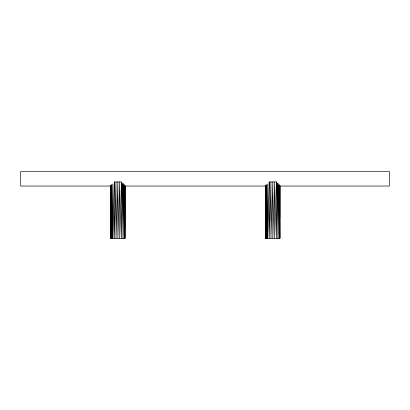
<?xml version="1.0" encoding="UTF-8"?>
<svg xmlns="http://www.w3.org/2000/svg" width="410" height="410" viewBox="0 0 410 410"><rect width="100%" height="100%" fill="white"/><g stroke="black" fill="none" stroke-linecap="round" stroke-linejoin="round"><path stroke-width="0.61" d="M110.7 238.312L110.7 186.037L20.5 186.037L20.5 171.687L389.5 171.687L389.5 186.037L279.979 186.037L279.979 238.312L265.629 238.312L265.629 186.037L125.05 186.037L125.05 238.312L110.7 238.312L110.905 191.439M124.845 228.811L125.035 185.74M265.629 238.312L265.859 185.74M279.825 217.408L279.963 185.74M111.715 184.469L112.801 238.312L114.287 181.937L121.462 181.937L121.462 238.312L122.913 183.203M266.643 184.469L267.73 238.312L269.216 181.937L276.391 181.937L276.391 238.312L277.842 183.203M121.462 181.937L119.73 238.312L119.73 181.937L117.875 238.312L117.875 181.937L116.02 238.312L116.02 181.937L114.287 238.312L114.287 181.937M276.391 181.937L274.659 238.312L274.659 181.937L272.804 238.312L272.804 181.937L270.948 238.312L270.948 181.937L269.216 238.312L269.216 181.937M277.903 183.203L279.015 238.312L279.015 185.074M122.974 183.203L124.086 238.312L124.086 185.074M279.046 184.469L279.733 238.312L279.733 185.791M265.916 185.105L266.592 238.312L266.592 185.074M124.117 184.469L124.804 238.312L124.804 185.791M110.987 185.105L111.663 238.312L111.663 185.074M279.748 185.105L279.979 238.312M265.644 185.74L265.875 238.312L265.875 185.791M124.819 185.105L125.05 238.312M110.715 185.74L110.946 238.312L110.946 185.791M277.877 183.936L277.877 238.312M267.73 183.936L267.73 238.312M122.949 183.936L122.949 238.312M112.801 183.936L112.801 238.312"/></g></svg>
